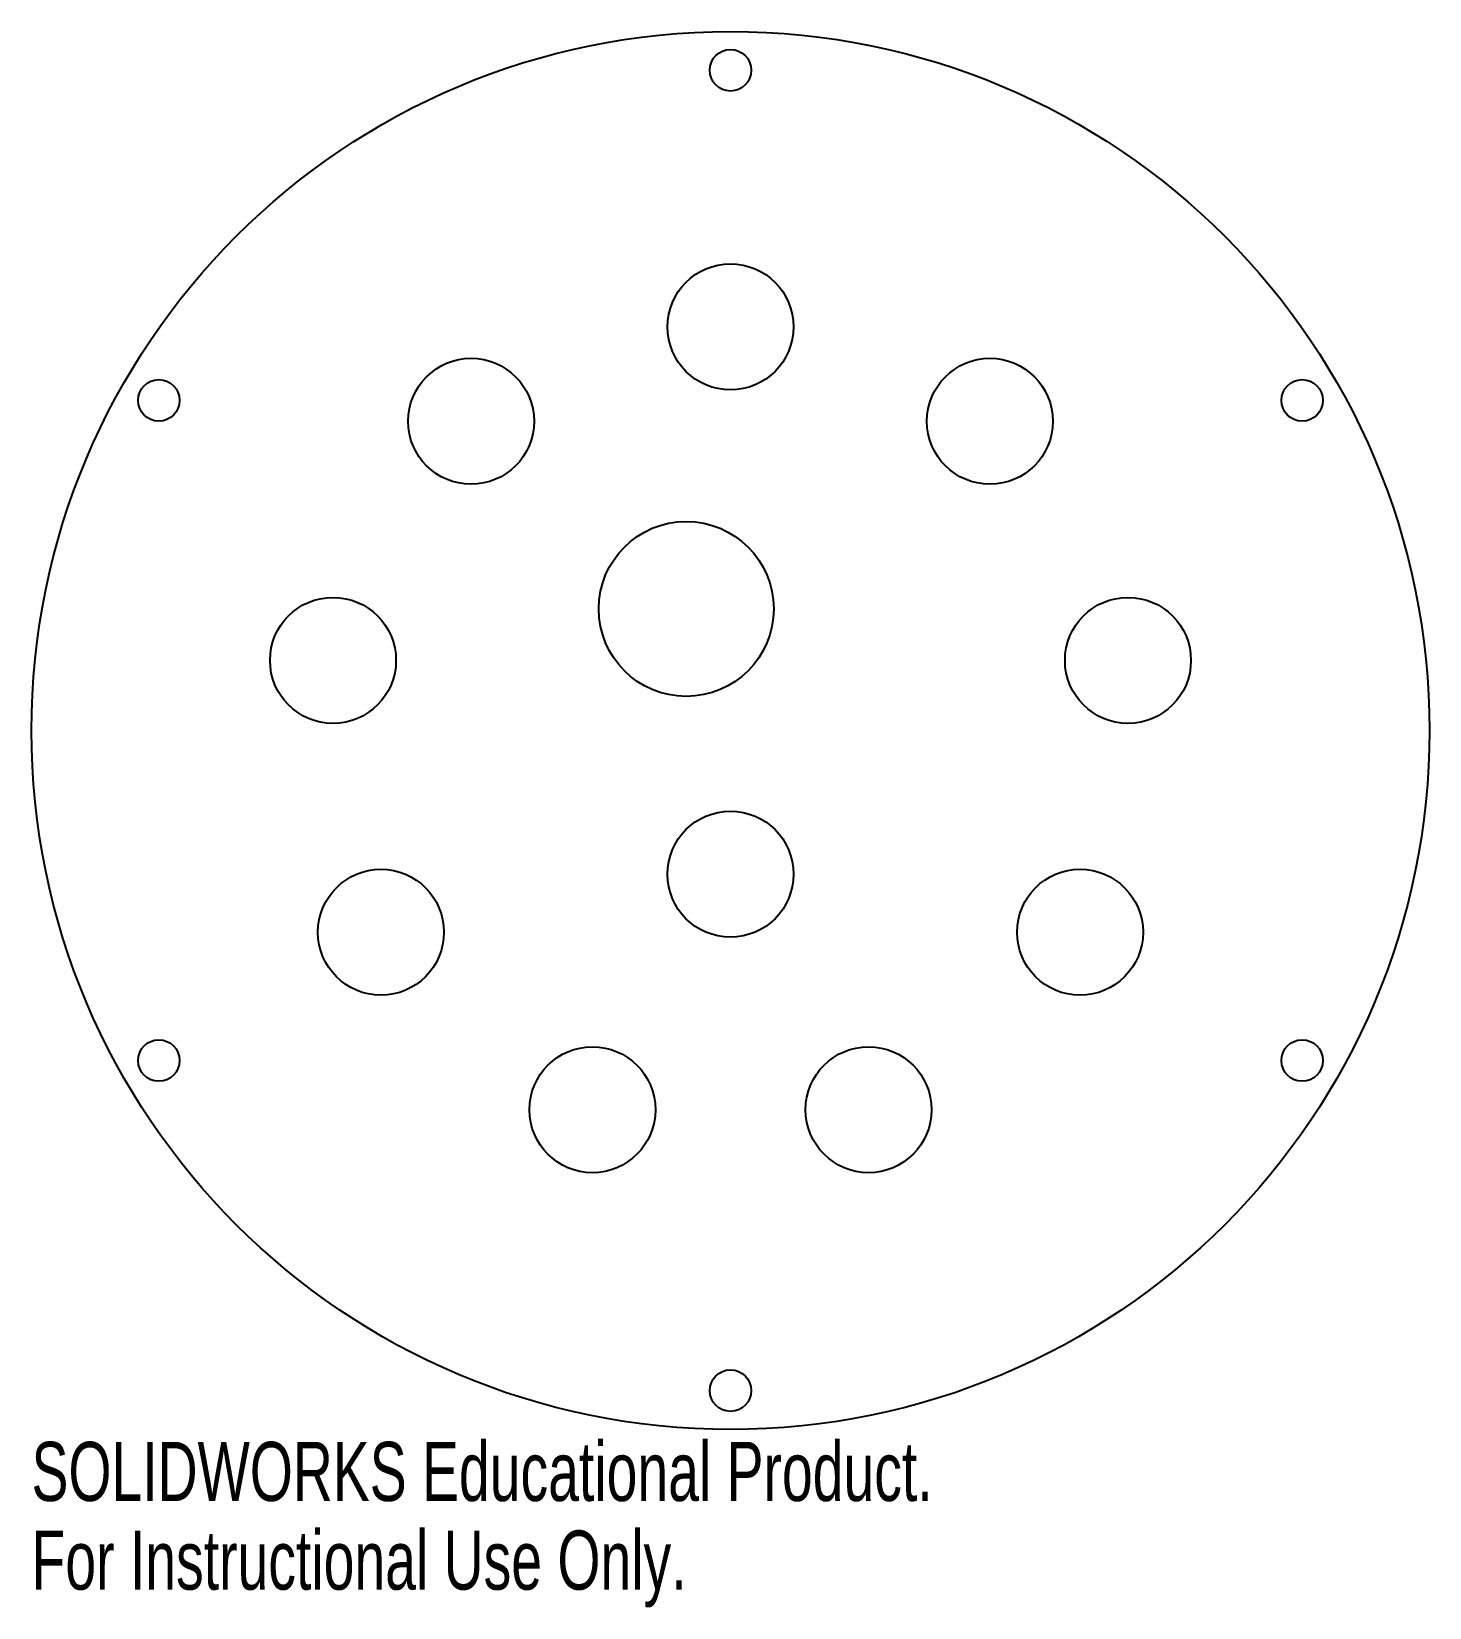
# Model space of a CAD drawing. Header units: millimetres. Extents: x -57 to 57, y -72 to 57.
import ezdxf

# ---------------------------------------------------------------- set-up
doc = ezdxf.new("R2010")
doc.units = ezdxf.units.MM
doc.styles.add('SLDTEXTSTYLE0', font='TXT', dxfattribs={"width": 0.7})

msp = doc.modelspace()

# ---------------------------------------------------------------- linework, layer by layer
at = {"color": 7, "linetype": 'Continuous', "lineweight": 25}
for centre, radius in [((0, 0), 57.15), ((0, 53.98), 1.7), ((0, 33), 5.15), ((-21.21, 25.28), 5.15), ((21.21, 25.28), 5.15), ((-46.74, 26.99), 1.7), ((46.74, 26.99), 1.7), ((-3.62, 9.94), 7.15), ((-32.5, 5.73), 5.15), ((32.5, 5.73), 5.15), ((0, -11.75), 5.15), ((-28.58, -16.5), 5.15), ((28.58, -16.5), 5.15), ((-46.74, -26.99), 1.7), ((46.74, -26.99), 1.7), ((-11.29, -31.01), 5.15), ((11.29, -31.01), 5.15), ((0, -53.98), 1.7)]:
    msp.add_circle(centre, radius, dxfattribs=at)

# ---------------------------------------------------------------- texts
at = {"color": 7, "linetype": 'Continuous', "char_height": 4.8336, "attachment_point": 1, "style": 'SLDTEXTSTYLE0'}
for s, insert in [('SOLIDWORKS Educational Product.', (-57.15, -58.17)), ('For Instructional Use Only.', (-57.15, -65.42))]:
    msp.add_mtext(s, dxfattribs=dict(at, insert=insert))

doc.saveas('drawing.dxf')
